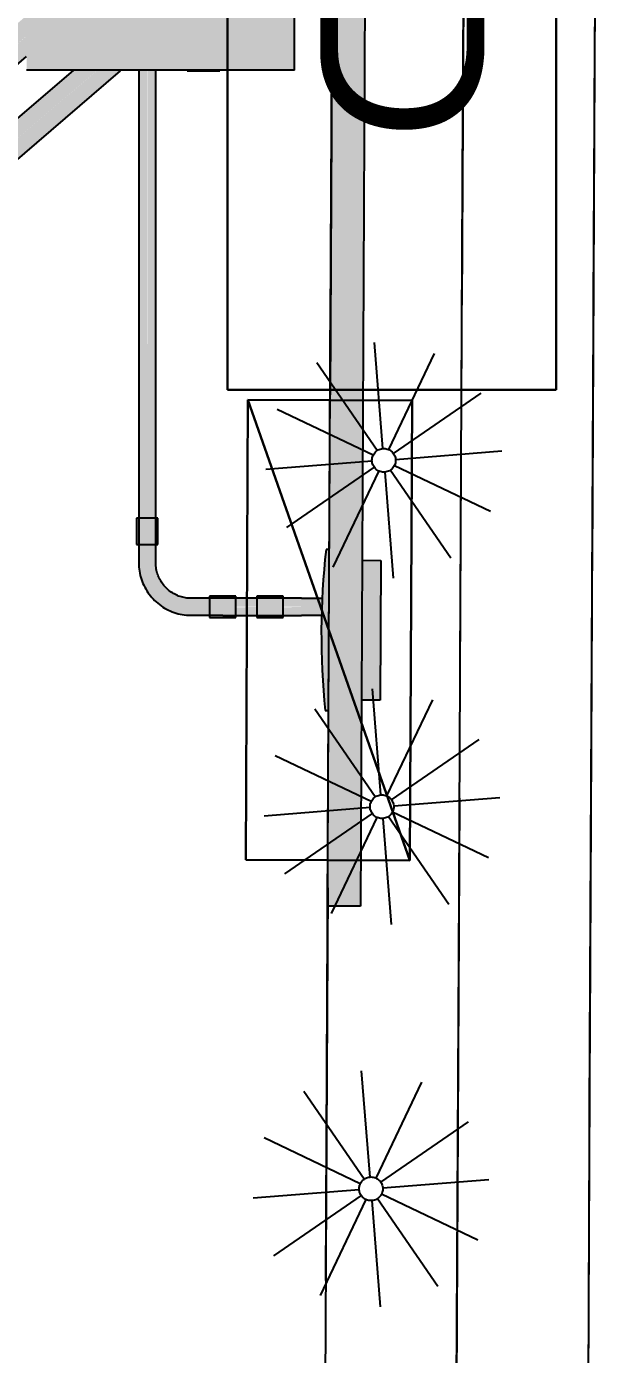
# Model space of a CAD drawing. Header units: metres. Extents: x 4 to 151, y -16 to 34.
# Drawn here: x 66.595 to 67.466, y 29.389 to 31.409 of the extents above; entities that cross this region are included whole.
import ezdxf

# ---------------------------------------------------------------- set-up
doc = ezdxf.new("R2010")
doc.units = ezdxf.units.M
doc.linetypes.add('IMPORT-_Tracejado pequeno', pattern=[2.25, 1.5, -0.75])
for name, color, linetype, lineweight in [('A-ANNO-NOTE', 7, 'Continuous', 9), ('A-WALL', 7, 'Continuous', 9), ('E-ELEC-EQPM', 7, 'Continuous', 50), ('E-POWR-CNDT', 7, 'Continuous', 25), ('KIRYA - PAREDE', 7, 'Continuous', 35), ('KIRYA - PISO', 7, 'Continuous', 9), ('VEGETAÇÃO', 7, 'Continuous', 9)]:
    doc.layers.add(name, color=color, linetype=linetype, lineweight=lineweight)
doc.layers.add('Base Revit Coremas_dwg', color=7, linetype='Continuous', lineweight=9, true_color=0x767676)
doc.styles.add('Arial', font='arial.ttf', dxfattribs={"height": 0.25})

# ---------------------------------------------------------------- blocks, each defined once
blk = doc.blocks.new('Quadro de Distribuição 6-8 Disjuntores de embutir em PVC - Quadro de Distribuição 6-8 Disjuntores de embutir em PVC-8223507-PLANTA BAIXA - TÉRREO')
at = {"layer": 'E-ELEC-EQPM', "lineweight": 25, "true_color": 0xfbfbfb}
for points in [[(-0.1225, 0), (0.1225, 0.0011), (0.1225, 0.005), (0.0409, 0.0108), (-0.0409, 0.0108), (-0.1225, 0.005), (-0.1225, 0.0015)], [(-0.1065, -0.0787), (0.1065, -0.0787), (0.1065, -0.05), (-0.1065, -0.05), (-0.1065, -0.0577)]]:
    blk.add_hatch(color=7, dxfattribs=at).paths.add_polyline_path(points)
at = {"layer": 'E-ELEC-EQPM', "color": 253, "lineweight": 25, "true_color": 0xababab}
for p, q in [((-0.1225, 0.005), (-0.1225, 0)), ((0.1225, 0), (0.1225, 0.005)), ((-0.1065, -0.0787), (-0.1065, -0.05)), ((0.1065, -0.05), (0.1065, -0.0787)), ((0.1065, -0.0787), (-0.1065, -0.0787))]:
    blk.add_line(p, q, dxfattribs=at)
blk.add_arc((0, -1.1325), 1.1441, 83.8532, 96.1468, dxfattribs=at)
blk = doc.blocks.new('Ramal de Entrada Individual_Saida Subterrânea_Medição em Muro - 3_Trifasico-3753992-PLANTA BAIXA - TÉRREO')
at = {"layer": 'E-ELEC-EQPM', "lineweight": 25, "true_color": 0x73746c}
blk.add_hatch(color=8, dxfattribs=at).paths.add_polyline_path([(0.728, -0.5365), (0.728, -0.2603), (0.3202, -0.2603), (0.3202, -0.6681), (0.4955, -0.6681), (0.4329, -0.595), (0.4402, -0.5872), (0.401, -0.5872), (0.401, -0.3411), (0.6471, -0.3411), (0.6471, -0.5872), (0.4807, -0.5872), (0.551, -0.6681), (0.728, -0.6681), (0.728, -0.5404)])
at = {"layer": 'E-ELEC-EQPM', "lineweight": 25, "true_color": 0x7f7f7f}
blk.add_hatch(color=8, dxfattribs=at).paths.add_polyline_path([(0.7292, -0.3987), (0.7292, -0.3737), (0.728, -0.3745), (0.728, -0.4237), (0.7292, -0.4228), (0.7292, -0.4051)])
at = {"layer": 'E-ELEC-EQPM', "color": 253, "lineweight": 25, "true_color": 0xababab}
for p, q in [((0.728, -0.2603), (0.3202, -0.2603)), ((0.728, -0.2603), (0.728, -0.6681)), ((0.7292, -0.3737), (0.728, -0.3737)), ((0.7292, -0.4237), (0.7292, -0.3737)), ((0.728, -0.4237), (0.7292, -0.4237))]:
    blk.add_line(p, q, dxfattribs=at)
blk = doc.blocks.new('BEE - PVC Roscavel_Curvas - BEE - PVC Roscavel_Curvas-8208967-PLANTA BAIXA - TÉRREO')
at = {"layer": 'E-POWR-CNDT', "true_color": 0x2c2c2c}
for points in [[(43.567, 30.5263), (43.58, 30.5263), (43.58, 30.5392), (43.552, 30.5382), (43.552, 30.5263)], [(43.6006, 30.5263), (43.6109, 30.5263), (43.6106, 30.5391), (43.58, 30.5382), (43.58, 30.5263), (43.5993, 30.5263)], [(43.552, 30.5133), (43.58, 30.5142), (43.58, 30.5263), (43.552, 30.5253), (43.552, 30.5136)], [(43.58, 30.5133), (43.6109, 30.5145), (43.6102, 30.5263), (43.58, 30.5263), (43.58, 30.5134)]]:
    blk.add_hatch(color=250, dxfattribs=at).paths.add_polyline_path(points)
at = {"layer": 'E-POWR-CNDT', "color": 253, "true_color": 0xababab}
for p, q in [((43.58, 30.5392), (43.532, 30.5392)), ((43.532, 30.5133), (43.58, 30.5133))]:
    blk.add_line(p, q, dxfattribs=at)
at = {"layer": 'E-POWR-CNDT', "color": 253, "true_color": 0xababab, "flags": 128}
for points in [[(43.58, 30.5392), (43.5826, 30.5392), (43.5853, 30.5392), (43.588, 30.5392), (43.5906, 30.5392), (43.5932, 30.5392), (43.5958, 30.5392), (43.5984, 30.5392), (43.601, 30.5392), (43.6035, 30.5392), (43.606, 30.5392), (43.6084, 30.5392), (43.6108, 30.5392)], [(43.6109, 30.5133), (43.6091, 30.5133), (43.6066, 30.5133), (43.6042, 30.5133), (43.6017, 30.5133), (43.5991, 30.5133), (43.5965, 30.5133), (43.5939, 30.5133), (43.5913, 30.5133), (43.5887, 30.5133), (43.586, 30.5133), (43.5834, 30.5133), (43.5807, 30.5133), (43.58, 30.5133)]]:
    blk.add_lwpolyline(points, dxfattribs=at)
blk = doc.blocks.new('BEE - PVC Roscavel_Luva Para Conexão - BEE - PVC Roscavel_Luva Para Conexão-8208973-PLANTA BAIXA - TÉRREO')
at = {"layer": 'E-POWR-CNDT', "true_color": 0x2c2c2c}
for points in [[(43.532, 30.5263), (43.552, 30.5263), (43.552, 30.5425), (43.512, 30.5425), (43.512, 30.5263)], [(43.552, 30.51), (43.552, 30.5263), (43.512, 30.5263), (43.512, 30.51), (43.532, 30.51)]]:
    blk.add_hatch(color=250, dxfattribs=at).paths.add_polyline_path(points)
at = {"layer": 'E-POWR-CNDT', "color": 253, "true_color": 0xababab}
for p, q in [((43.552, 30.5425), (43.512, 30.5425)), ((43.512, 30.5425), (43.512, 30.5263)), ((43.552, 30.5263), (43.552, 30.5425)), ((43.512, 30.5263), (43.512, 30.51)), ((43.552, 30.51), (43.552, 30.5263)), ((43.512, 30.51), (43.552, 30.51))]:
    blk.add_line(p, q, dxfattribs=at)
blk = doc.blocks.new('BEE - PVC Roscavel_Curvas - BEE - PVC Roscavel_Curvas-V12-PLANTA BAIXA - TÉRREO')
at = {"layer": 'E-POWR-CNDT', "true_color": 0x2c2c2c}
for points in [[(0.0129, 0.0948), (-0.013, 0.0948), (-0.012, 0.0668), (0.0129, 0.0668), (0.0129, 0.0932)], [(0.0129, 0.0668), (-0.013, 0.0668), (-0.0172, 0.0459), (-0.0307, 0.0274), (-0.0475, 0.0168), (-0.0668, 0.0118), (-0.0668, -0.013), (-0.0331, -0.0053), (-0.0211, 0.002), (-0.0076, 0.014), (0.0026, 0.0289), (0.0069, 0.0363), (0.0105, 0.05), (0.0125, 0.0646)], [(-0.0668, -0.0126), (-0.0668, 0.0129), (-0.0948, 0.012), (-0.0948, -0.013), (-0.0668, -0.013)]]:
    blk.add_hatch(color=250, dxfattribs=at).paths.add_polyline_path(points)
at = {"layer": 'E-POWR-CNDT', "color": 253, "true_color": 0xababab}
for p, q in [((-0.013, 0.1148), (-0.013, 0.0668)), ((0.0129, 0.0668), (0.0129, 0.1148)), ((-0.0668, 0.0129), (-0.1148, 0.0129)), ((-0.1148, -0.013), (-0.0668, -0.013))]:
    blk.add_line(p, q, dxfattribs=at)
at = {"layer": 'E-POWR-CNDT', "color": 253, "true_color": 0xababab, "flags": 128}
for points in [[(-0.0668, -0.013), (-0.0636, -0.0129), (-0.0604, -0.0127), (-0.0573, -0.0124), (-0.0541, -0.0119), (-0.051, -0.0114), (-0.0478, -0.0107), (-0.0448, -0.0098), (-0.0417, -0.0089), (-0.0387, -0.0078), (-0.0357, -0.0067), (-0.0328, -0.0054), (-0.03, -0.0039), (-0.0272, -0.0024), (-0.0244, -0.0008), (-0.0218, 0.001), (-0.0192, 0.0028), (-0.0167, 0.0048), (-0.0142, 0.0068), (-0.0119, 0.009), (-0.0096, 0.0112), (-0.0074, 0.0136), (-0.0053, 0.016), (-0.0034, 0.0185), (-0.0015, 0.0211), (0.0003, 0.0237), (0.002, 0.0264), (0.0035, 0.0292), (0.005, 0.0321), (0.0063, 0.035), (0.0075, 0.0379), (0.0086, 0.0409), (0.0096, 0.0439), (0.0105, 0.047), (0.0112, 0.0501), (0.0118, 0.0532), (0.0123, 0.0564), (0.0126, 0.0596), (0.0128, 0.0628), (0.0129, 0.0659), (0.0129, 0.0668)], [(-0.013, 0.0668), (-0.013, 0.0646), (-0.0131, 0.0625), (-0.0133, 0.0604), (-0.0136, 0.0582), (-0.014, 0.0561), (-0.0145, 0.054), (-0.015, 0.0519), (-0.0157, 0.0499), (-0.0164, 0.0478), (-0.0172, 0.0458), (-0.0181, 0.0439), (-0.019, 0.0419), (-0.0201, 0.04), (-0.0212, 0.0382), (-0.0224, 0.0364), (-0.0236, 0.0346), (-0.0249, 0.0329), (-0.0263, 0.0313), (-0.0278, 0.0297), (-0.0293, 0.0282), (-0.0309, 0.0267), (-0.0325, 0.0253), (-0.0342, 0.024), (-0.0359, 0.0227), (-0.0377, 0.0215), (-0.0395, 0.0204), (-0.0414, 0.0193), (-0.0433, 0.0183), (-0.0453, 0.0174), (-0.0473, 0.0166), (-0.0493, 0.0159), (-0.0514, 0.0152), (-0.0534, 0.0146), (-0.0555, 0.0141), (-0.0576, 0.0137), (-0.0598, 0.0134), (-0.0619, 0.0132), (-0.0641, 0.013), (-0.0662, 0.013), (-0.0668, 0.0129)]]:
    blk.add_lwpolyline(points, dxfattribs=at)
blk = doc.blocks.new('BEE - PVC Roscavel_Luva Para Conexão - BEE - PVC Roscavel_Luva Para Conexão-V13-PLANTA BAIXA - TÉRREO')
at = {"layer": 'E-POWR-CNDT', "true_color": 0x2c2c2c}
blk.add_hatch(color=250, dxfattribs=at).paths.add_polyline_path([(43.4598, 30.51), (43.4798, 30.51), (43.4798, 30.5425), (43.4398, 30.5416), (43.4398, 30.51)])
at = {"layer": 'E-POWR-CNDT', "color": 253, "true_color": 0xababab}
for p, q in [((43.4798, 30.5425), (43.4398, 30.5425)), ((43.4398, 30.5425), (43.4398, 30.51)), ((43.4798, 30.51), (43.4798, 30.5425)), ((43.4398, 30.51), (43.4798, 30.51))]:
    blk.add_line(p, q, dxfattribs=at)
blk = doc.blocks.new('BEE - PVC Roscavel_Luva Para Conexão - BEE - PVC Roscavel_Luva Para Conexão-V14-PLANTA BAIXA - TÉRREO')
at = {"layer": 'E-POWR-CNDT', "true_color": 0x2c2c2c}
blk.add_hatch(color=250, dxfattribs=at).paths.add_polyline_path([(43.332, 30.6211), (43.3612, 30.6211), (43.3603, 30.6611), (43.3287, 30.6611), (43.3287, 30.6211), (43.3306, 30.6211)])
at = {"layer": 'E-POWR-CNDT', "color": 253, "true_color": 0xababab}
for p, q in [((43.3287, 30.6611), (43.3287, 30.6211)), ((43.3612, 30.6611), (43.3287, 30.6611)), ((43.3612, 30.6211), (43.3612, 30.6611)), ((43.3287, 30.6211), (43.3612, 30.6211))]:
    blk.add_line(p, q, dxfattribs=at)
blk = doc.blocks.new('ELE_PRAÇA_COREMAS_rvt-1-PLANTA BAIXA - TÉRREO')
at = {"layer": 'A-WALL', "lineweight": 5, "true_color": 0xaaa9a8}
blk.add_hatch(color=253, dxfattribs=at).paths.add_polyline_path([(43.6695, 30.0706), (43.6788, 31.9706), (43.6288, 31.9709), (43.6195, 30.0709)])
at = {"layer": 'E-POWR-CNDT', "lineweight": 5, "true_color": 0xbcbcbc}
for points in [[(37.7636, 26.7719), (43.1612, 31.395), (43.1612, 31.426), (37.7533, 26.7932), (37.7609, 26.7775)], [(37.7743, 26.7498), (43.1612, 31.3647), (43.1612, 31.3948), (37.7637, 26.7718), (37.7739, 26.7506)], [(43.332, 30.6611), (43.345, 30.6611), (43.3446, 31.343), (43.332, 31.343), (43.332, 30.8005)], [(43.3577, 30.6611), (43.3579, 30.6611), (43.3573, 31.343), (43.345, 31.343), (43.3451, 30.6611), (43.3575, 30.6611)], [(43.512, 30.5263), (43.512, 30.5392), (43.4798, 30.5384), (43.4798, 30.5263)], [(43.4798, 30.5133), (43.512, 30.5141), (43.512, 30.5263), (43.4798, 30.5253), (43.4798, 30.5133)]]:
    blk.add_hatch(color=9, dxfattribs=at).paths.add_polyline_path(points)
at = {"layer": 'E-POWR-CNDT', "lineweight": 5, "true_color": 0xbdbdbd}
for points in [[(41.135, 29.515), (43.2692, 31.343), (43.2321, 31.3424), (41.1202, 29.5322), (41.131, 29.5196)], [(41.1504, 29.497), (43.3038, 31.3424), (43.3022, 31.343), (43.2693, 31.343), (41.135, 29.515), (41.1504, 29.497)]]:
    blk.add_hatch(color=9, dxfattribs=at).paths.add_polyline_path(points)
at = {"layer": 'A-ANNO-NOTE', "color": 253, "lineweight": 25, "true_color": 0xababab}
for p, q in [((43.4673, 32.3565), (43.4673, 30.8565)), ((43.4673, 30.8565), (43.4673, 32.3565)), ((43.9673, 30.8565), (43.9673, 32.3565)), ((43.9673, 32.3565), (43.9673, 30.8565)), ((43.4673, 30.8565), (43.9673, 30.8565)), ((43.9673, 30.8565), (43.4673, 30.8565)), ((43.4983, 30.8415), (43.4949, 30.1415)), ((43.4949, 30.1415), (43.4983, 30.8415)), ((43.4983, 30.8415), (43.7449, 30.1403)), ((43.7483, 30.8403), (43.4983, 30.8415)), ((43.7449, 30.1403), (43.4983, 30.8415)), ((43.4983, 30.8415), (43.7483, 30.8403)), ((43.7449, 30.1403), (43.4983, 30.8415)), ((43.7449, 30.1403), (43.7483, 30.8403)), ((43.7483, 30.8403), (43.7449, 30.1403)), ((43.4949, 30.1415), (43.7449, 30.1403)), ((43.7449, 30.1403), (43.4949, 30.1415))]:
    blk.add_line(p, q, dxfattribs=at)
at = {"layer": 'A-WALL', "color": 9, "lineweight": 25, "true_color": 0xb7b7b7}
for p, q in [((43.6195, 30.0709), (43.6288, 31.9709)), ((43.6788, 31.9706), (43.6695, 30.0706)), ((43.6695, 30.0706), (43.6195, 30.0709))]:
    blk.add_line(p, q, dxfattribs=at)
at = {"layer": 'E-POWR-CNDT', "color": 21, "true_color": 0xffabab}
for p, q in [((37.7743, 26.7498), (43.1612, 31.3636)), ((43.2329, 31.343), (41.0994, 29.5158)), ((41.1303, 29.4798), (43.3043, 31.3417)), ((43.3043, 31.3417), (43.3038, 31.3424)), ((43.332, 31.343), (43.332, 30.6411)), ((43.3579, 30.6411), (43.3579, 31.343)), ((43.532, 30.5392), (43.4598, 30.5392)), ((43.4598, 30.5133), (43.532, 30.5133))]:
    blk.add_line(p, q, dxfattribs=at)
at = {"layer": 'E-ELEC-EQPM', "color": 253, "lineweight": 25, "true_color": 0xababab}
for name, p, rotation in [('Ramal de Entrada Individual_Saida Subterrânea_Medição em Muro - 3_Trifasico-3753992-PLANTA BAIXA - TÉRREO', (43.8293, 32.071), 269.9999999999997), ('Quadro de Distribuição 6-8 Disjuntores de embutir em PVC - Quadro de Distribuição 6-8 Disjuntores de embutir em PVC-8223507-PLANTA BAIXA - TÉRREO', (43.6216, 30.4909), 89.72056655992837)]:
    blk.add_blockref(name, p, dxfattribs=dict(at, rotation=rotation))
at = {"layer": 'E-POWR-CNDT', "color": 253, "lineweight": 25, "true_color": 0xababab}
for name in ['BEE - PVC Roscavel_Luva Para Conexão - BEE - PVC Roscavel_Luva Para Conexão-V14-PLANTA BAIXA - TÉRREO', 'BEE - PVC Roscavel_Luva Para Conexão - BEE - PVC Roscavel_Luva Para Conexão-V13-PLANTA BAIXA - TÉRREO', 'BEE - PVC Roscavel_Luva Para Conexão - BEE - PVC Roscavel_Luva Para Conexão-8208973-PLANTA BAIXA - TÉRREO', 'BEE - PVC Roscavel_Curvas - BEE - PVC Roscavel_Curvas-8208967-PLANTA BAIXA - TÉRREO']:
    blk.add_blockref(name, (0, 0), dxfattribs=at)
at = {"layer": 'E-POWR-CNDT', "color": 253, "lineweight": 25, "true_color": 0xababab, "rotation": 270}
blk.add_blockref('BEE - PVC Roscavel_Curvas - BEE - PVC Roscavel_Curvas-V12-PLANTA BAIXA - TÉRREO', (43.345, 30.5263), dxfattribs=at)
at = {"layer": 'A-ANNO-NOTE', "color": 253, "lineweight": 25, "true_color": 0xababab, "insert": (43.8584, 32.0115), "char_height": 0.25, "width": 0.929957, "attachment_point": 1, "rotation": 270, "style": 'Arial'}
blk.add_mtext('MED', dxfattribs=at)
blk = doc.blocks.new('Base Revit Coremas_dwg_A$C277F18F9-8225585-PLANTA BAIXA - TÉRREO')
at = {"layer": 'VEGETAÇÃO', "color": 254, "linetype": 'IMPORT-_Tracejado pequeno', "lineweight": 25, "true_color": 0xe3e3e3}
for p, q in [((0.18, 0.198), (0.18, 0.36)), ((0.171, 0.1956), (0.09, 0.3359)), ((0.189, 0.1956), (0.27, 0.3359)), ((0.1644, 0.189), (0.0241, 0.27)), ((0.1956, 0.189), (0.3359, 0.27)), ((0.162, 0.18), (0, 0.18)), ((0.1644, 0.171), (0.0241, 0.09)), ((0.171, 0.1644), (0.09, 0.0241)), ((0.18, 0.162), (0.18, 0)), ((0.189, 0.1644), (0.27, 0.0241)), ((0.1956, 0.171), (0.3359, 0.09)), ((0.198, 0.18), (0.36, 0.18))]:
    blk.add_line(p, q, dxfattribs=at)
blk.add_circle((0.18, 0.18), 0.018, dxfattribs=at)
blk = doc.blocks.new('Base Revit Coremas_dwg_A$C6DD851CF-8225586-PLANTA BAIXA - TÉRREO')
at = {"layer": 'VEGETAÇÃO', "color": 254, "linetype": 'IMPORT-_Tracejado pequeno', "lineweight": 25, "true_color": 0xe3e3e3}
for p, q in [((0.18, 0.198), (0.18, 0.36)), ((0.171, 0.1956), (0.09, 0.3359)), ((0.189, 0.1956), (0.27, 0.3359)), ((0.1644, 0.189), (0.0241, 0.27)), ((0.1956, 0.189), (0.3359, 0.27)), ((0.162, 0.18), (0, 0.18)), ((0.1644, 0.171), (0.0241, 0.09)), ((0.171, 0.1644), (0.09, 0.0241)), ((0.18, 0.162), (0.18, 0)), ((0.189, 0.1644), (0.27, 0.0241)), ((0.1956, 0.171), (0.3359, 0.09)), ((0.198, 0.18), (0.36, 0.18))]:
    blk.add_line(p, q, dxfattribs=at)
blk.add_circle((0.18, 0.18), 0.018, dxfattribs=at)
blk = doc.blocks.new('Base Revit Coremas_dwg_A$C7A191758-8225587-PLANTA BAIXA - TÉRREO')
at = {"layer": 'VEGETAÇÃO', "color": 254, "linetype": 'IMPORT-_Tracejado pequeno', "lineweight": 25, "true_color": 0xe3e3e3}
for p, q in [((0.18, 0.198), (0.18, 0.36)), ((0.171, 0.1956), (0.09, 0.3359)), ((0.189, 0.1956), (0.27, 0.3359)), ((0.1644, 0.189), (0.0241, 0.27)), ((0.1956, 0.189), (0.3359, 0.27)), ((0.162, 0.18), (0, 0.18)), ((0.1644, 0.171), (0.0241, 0.09)), ((0.171, 0.1644), (0.09, 0.0241)), ((0.18, 0.162), (0.18, 0)), ((0.189, 0.1644), (0.27, 0.0241)), ((0.1956, 0.171), (0.3359, 0.09)), ((0.198, 0.18), (0.36, 0.18))]:
    blk.add_line(p, q, dxfattribs=at)
blk.add_circle((0.18, 0.18), 0.018, dxfattribs=at)
blk = doc.blocks.new('Base Revit Coremas_dwg-8208185-PLANTA BAIXA - TÉRREO')
at = {"layer": 'KIRYA - PAREDE', "color": 254, "linetype": 'IMPORT-_Tracejado pequeno', "lineweight": 25, "true_color": 0xe3e3e3, "flags": 128}
blk.add_lwpolyline([(43.8304, 32.2903), (44.0304, 32.2893), (43.8882, 3.135), (0.243, 0.0173), (0.2288, 0.2168), (43.6891, 3.3213), (43.8304, 32.2903), (44.0304, 32.2893), (43.8882, 3.135), (0.243, 0.0173), (0.2288, 0.2168), (43.6891, 3.3213)], close=True, dxfattribs=at)
at = {"layer": 'KIRYA - PISO', "color": 254, "linetype": 'IMPORT-_Tracejado pequeno', "lineweight": 25, "true_color": 0xe3e3e3, "flags": 128}
for points in [[(0, 0), (1.5183, 12.1051), (44.0319, 32.6096), (43.8882, 3.135), (0, 0), (1.5183, 12.1051), (44.0319, 32.6096), (43.8882, 3.135)], [(0.7543, 4.407), (0.2288, 0.2168), (43.6891, 3.3213), (43.8304, 32.2903), (17.5154, 19.5985), (43.8304, 32.2903), (43.6891, 3.3213), (0.2288, 0.2168)], [(43.8304, 32.2903), (43.6288, 31.971), (43.49, 3.5076), (0.4575, 0.4337), (0.2288, 0.2168), (0.4575, 0.4337), (43.49, 3.5076), (43.6288, 31.971)]]:
    blk.add_lwpolyline(points, close=True, dxfattribs=at)
at = {"rotation": 4.525618784365806}
for name, p in [('Base Revit Coremas_dwg_A$C7A191758-8225587-PLANTA BAIXA - TÉRREO', (43.5399, 30.5556)), ('Base Revit Coremas_dwg_A$C7A191758-8225587-PLANTA BAIXA - TÉRREO', (43.5399, 30.5556)), ('Base Revit Coremas_dwg_A$C6DD851CF-8225586-PLANTA BAIXA - TÉRREO', (43.537, 30.0285)), ('Base Revit Coremas_dwg_A$C6DD851CF-8225586-PLANTA BAIXA - TÉRREO', (43.537, 30.0285)), ('Base Revit Coremas_dwg_A$C277F18F9-8225585-PLANTA BAIXA - TÉRREO', (43.5203, 29.447)), ('Base Revit Coremas_dwg_A$C277F18F9-8225585-PLANTA BAIXA - TÉRREO', (43.5203, 29.447))]:
    blk.add_blockref(name, p, dxfattribs=at)

msp = doc.modelspace()

# ---------------------------------------------------------------- block references
at = {"lineweight": 5}
msp.add_blockref('ELE_PRAÇA_COREMAS_rvt-1-PLANTA BAIXA - TÉRREO', (23.4343, 0), dxfattribs=at)
at = {"layer": 'Base Revit Coremas_dwg', "color": 254, "linetype": 'IMPORT-_Tracejado pequeno', "lineweight": 25, "true_color": 0xe3e3e3}
msp.add_blockref('Base Revit Coremas_dwg-8208185-PLANTA BAIXA - TÉRREO', (23.4343, 0), dxfattribs=at)

doc.saveas('drawing.dxf')
